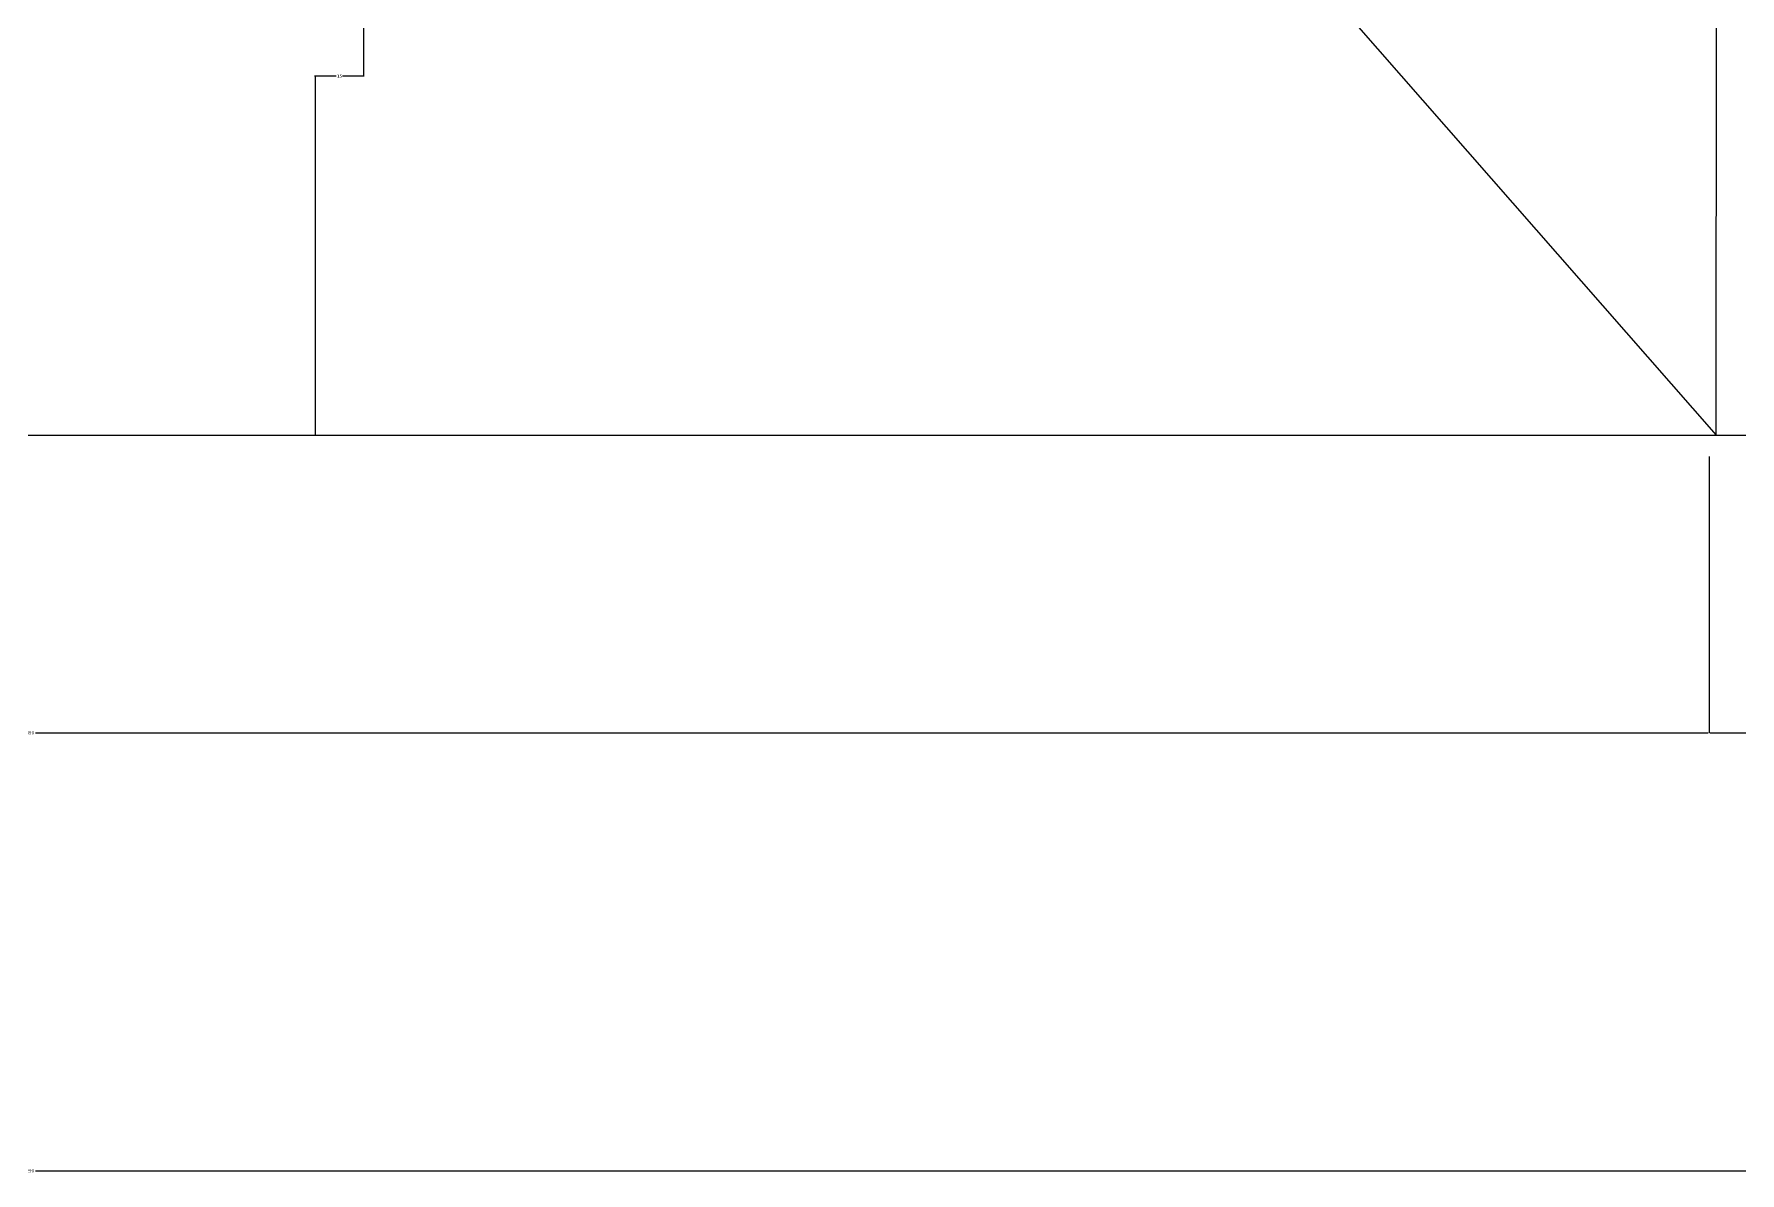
# Model space of a CAD drawing. Header units: metres. Extents: x 139 to 5307, y 329 to 6874.
# Drawn here: x 1445 to 1978, y 3524 to 3880 of the extents above; entities that cross this region are included whole.
import ezdxf

# ---------------------------------------------------------------- set-up
doc = ezdxf.new("R2010")
doc.units = ezdxf.units.M
for name, color, linetype in [('2', 2, 'Continuous'), ('4', 4, 'Continuous'), ('7', 7, 'Continuous'), ('DIM', 3, 'Continuous'), ('TEXT', 3, 'Continuous')]:
    doc.layers.add(name, color=color, linetype=linetype)
doc.dimstyles.get("Standard").update_dxf_attribs({"dimtxt": 2.5, "dimasz": 2.5, "dimexe": 1.25, "dimexo": 0.625, "dimtad": 1, "dimcen": 2.5, "dimazin": 3, "dimtfac": 1, "dimtmove": 0, "dimatfit": 3})

# ---------------------------------------------------------------- blocks, each defined once
blk = doc.blocks.new('*D3')
for p, q in [((798.78, 3586.07), (798.78, 3524.24)), ((2088.78, 3586.16), (2088.78, 3524.24)), ((799.03, 3524.24), (1441.78, 3524.24)), ((1445.78, 3524.24), (2088.53, 3524.24))]:
    blk.add_line(p, q)
at = {"layer": 'Defpoints'}
for p in [(798.78, 3586.07), (2088.78, 3586.16), (798.78, 3524.24)]:
    blk.add_point(p, dxfattribs=at)
at = {"layer": 'TEXT', "insert": (1443.78, 3524.24), "char_height": 1, "attachment_point": 5}
blk.add_mtext('1290', dxfattribs=at)
blk = doc.blocks.new('*D6')
for p, q in [((918.78, 3747.55), (918.78, 3661.16)), ((1968.78, 3747.55), (1968.78, 3661.16)), ((919.03, 3661.16), (1441.78, 3661.16)), ((1445.78, 3661.16), (1968.53, 3661.16))]:
    blk.add_line(p, q)
at = {"layer": 'Defpoints'}
for p in [(918.78, 3747.55), (1968.78, 3747.55), (918.78, 3661.16)]:
    blk.add_point(p, dxfattribs=at)
at = {"layer": 'DIM', "insert": (1443.78, 3661.16), "char_height": 1, "attachment_point": 5}
blk.add_mtext('1050', dxfattribs=at)
blk = doc.blocks.new('*D14')
for p, q in [((1548.29, 3978.69), (1548.29, 3866.43)), ((1539.79, 3866.43), (1533.04, 3866.43)), ((1533.29, 3754.17), (1533.29, 3866.43)), ((1548.54, 3866.43), (1541.79, 3866.43))]:
    blk.add_line(p, q)
at = {"layer": 'Defpoints'}
for p in [(1548.29, 3978.69), (1548.29, 3866.43), (1533.29, 3754.17)]:
    blk.add_point(p, dxfattribs=at)
at = {"layer": 'DIM', "insert": (1540.79, 3866.43), "char_height": 1, "attachment_point": 5}
blk.add_mtext('15', dxfattribs=at)
blk = doc.blocks.new('*D21')
for p, q in [((1968.78, 3747.55), (1968.78, 3661.16)), ((2088.78, 3747.55), (2088.78, 3661.16)), ((1969.03, 3661.16), (2027.28, 3661.16)), ((2030.28, 3661.16), (2088.53, 3661.16))]:
    blk.add_line(p, q)
at = {"layer": 'Defpoints'}
for p in [(1968.78, 3747.55), (2088.78, 3747.55), (1968.78, 3661.16)]:
    blk.add_point(p, dxfattribs=at)
at = {"layer": 'DIM', "insert": (2028.78, 3661.16), "char_height": 1, "attachment_point": 5}
blk.add_mtext('120', dxfattribs=at)

msp = doc.modelspace()

# ---------------------------------------------------------------- linework, layer by layer
at = {"layer": '2'}
msp.add_line((431.14, 3754.17), (2360.34, 3754.17), dxfattribs=at)
at = {"layer": '4'}
msp.add_line((919.87, 4954.17), (1970.95, 3754.17), dxfattribs=at)
at = {"layer": '7'}
msp.add_line((1970.95, 3754.17), (1973.11, 6154.17), dxfattribs=at)

# ---------------------------------------------------------------- dimensions: what is measured, and where the dimension line sits
at = {"layer": 'DIM'}
for base, p1, p2, picture, middle in [((1548.29, 3866.43), (1548.29, 3978.69), (1533.29, 3754.17), '*D14', (1540.79, 3866.43)), ((918.78, 3661.16), (918.78, 3747.55), (1968.78, 3747.55), '*D6', (1443.78, 3661.16)), ((1968.78, 3661.16), (1968.78, 3747.55), (2088.78, 3747.55), '*D21', (2028.78, 3661.16))]:
    dim = msp.add_linear_dim(base=base, p1=p1, p2=p2, dimstyle='Standard', dxfattribs=at)
    dim.commit()
    dim.dimension.update_dxf_attribs({"geometry": picture, "text_midpoint": middle})
at = {"layer": 'TEXT'}
dim = msp.add_linear_dim(base=(798.78, 3524.24), p1=(798.78, 3586.07), p2=(2088.78, 3586.16), dimstyle='Standard', dxfattribs=at)
dim.commit()
dim.dimension.update_dxf_attribs({"geometry": '*D3', "text_midpoint": (1443.78, 3524.24)})

doc.saveas('drawing.dxf')
